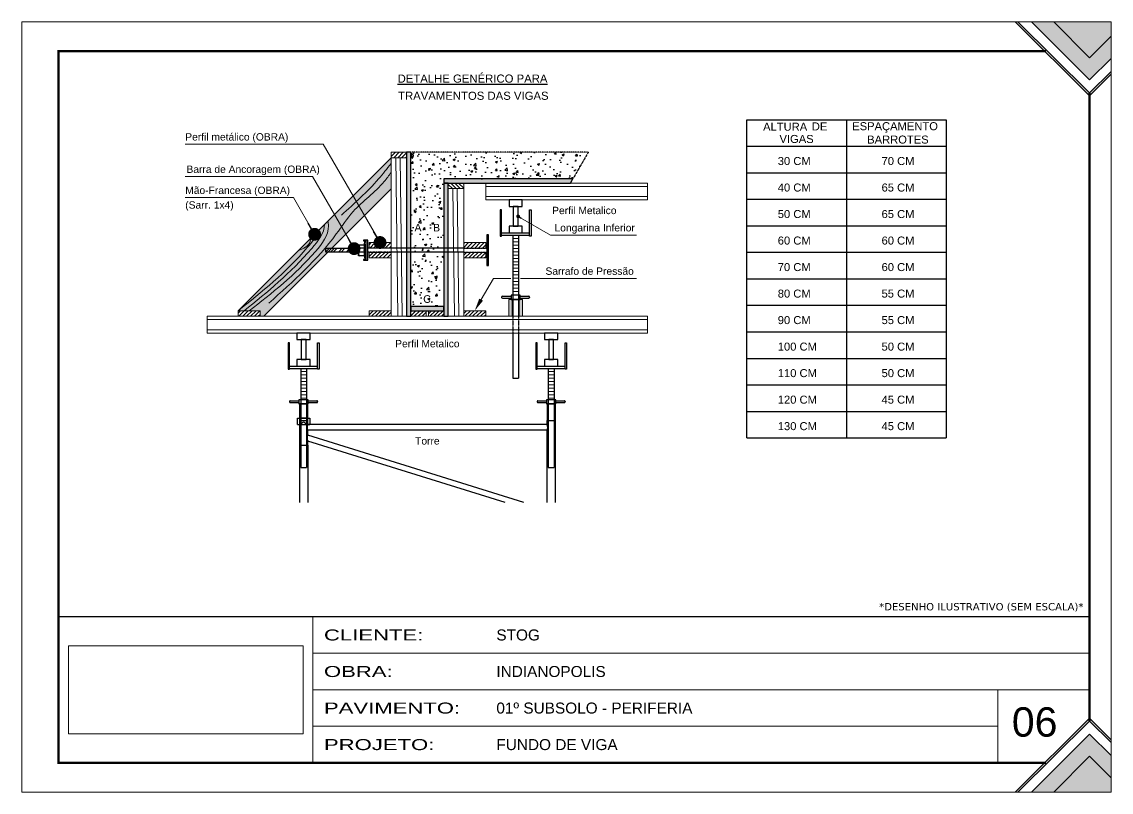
# Model space of a CAD drawing. Extents: x -1206 to 6684, y -2991 to 10691.
# Drawn here: x 1656 to 3141, y -691 to 359 of the extents above; entities that cross this region are included whole.
import ezdxf
from ezdxf.enums import TextEntityAlignment as Align

# ---------------------------------------------------------------- set-up
doc = ezdxf.new("R2010")
doc.units = 0
for name, pattern in [('CONTINUO', [0]), ('DASHED', [0.75, 0.5, -0.25]), ('HIDDEN', [0.375, 0.25, -0.125])]:
    doc.linetypes.add(name, pattern=pattern)
doc.layers.get('0').update_dxf_attribs({"color": 50})
for name, color, linetype in [('BARRA DE ANCORAGEM', 251, 'Continuous'), ('GARFOS', 7, 'Continuous'), ('TEXTO', 3, 'Continuous')]:
    doc.layers.add(name, color=color, linetype=linetype)
for name, color, linetype, lineweight in [('CARIMBO', 255, 'Continuous', 9), ('CONCRETO', 251, 'Continuous', 25), ('Demarcação 1', 251, 'Continuous', 9), ('Escoras', 2, 'Continuous', 25), ('Folhas', 255, 'Continuous', 9), ('Forcador', 251, 'Continuous', 25), ('Hachura', 251, 'Continuous', 9), ('Madeira', 126, 'Continuous', 18), ('Perfil Metálico', 224, 'Continuous', 18)]:
    doc.layers.add(name, color=color, linetype=linetype, lineweight=lineweight)
doc.layers.add('Demarcação 2', color=7, linetype='Continuous', lineweight=9, true_color=0xe0e0e0)
doc.styles.add('ARIAL', font='arial.ttf')
doc.styles.get("Standard").update_dxf_attribs({"font": 'arial.ttf'})
doc.styles.add('stylellllll', font='verdana.ttf', dxfattribs={"height": 2})
doc.styles.add('Tecnologia', font='')
doc.styles.get('Tecnologia').set_extended_font_data('Forgotten Futurist')
doc.dimstyles.new('3x', dxfattribs={"dimtxt": 10, "dimasz": 5, "dimexe": 7, "dimexo": 5, "dimgap": 4, "dimtad": 1, "dimdec": 4, "dimlfac": 0.333333, "dimdsep": 46, "dimtxsty": 'Standard', "dimblk": 'DOT', "dimcen": 0.09, "dimclrd": 1, "dimclre": 1, "dimclrt": 2, "dimadec": 0, "dimazin": 2, "dimtfac": 1, "dimtdec": 4, "dimtmove": 0, "dimatfit": 3, "dimldrblk": 'DOT', "dimfxl": 1, "dimtolj": 1, "dimtzin": 0, "dimlwd": 9, "dimlwe": 9, "dimarcsym": 0})
picture_1 = doc.add_image_def('image1.jpg', size_in_pixel=(1600, 599))
pattern_1 = [(45, (-3121.1846, 5898.066), (-2.6516504, 2.6516504), [])]

# ---------------------------------------------------------------- blocks, each defined once
blk = doc.blocks.new('9999999999')
at = {"transparency": 33554687}
h = blk.add_hatch(color=30, dxfattribs=at)
h.dxf.hatch_style = 1
h.paths.add_polyline_path([(1357.7, 1050), (1354, 1050), (1455.5, 949.3), (1485, 978.7), (1485, 982.3), (1455.5, 953)])
at = {"true_color": 0x000000, "transparency": 33554687}
h = blk.add_hatch(color=18, dxfattribs=at)
h.dxf.hatch_style = 1
h.paths.add_polyline_path([(1406.6, 1050), (1376.2, 1050), (1455.5, 970.8), (1485, 1000.1), (1485, 1030.4), (1455.5, 1001.1)])
at = {"true_color": 0xff7f00, "transparency": 33554687}
h = blk.add_hatch(color=30, dxfattribs=at)
h.dxf.hatch_style = 1
h.paths.add_polyline_path([(1485, 1030.4), (1485, 1050), (1406.6, 1050), (1455.5, 1001.1)])
at = {"transparency": 33554687}
h = blk.add_hatch(color=30, dxfattribs=at)
h.dxf.hatch_style = 1
h.paths.add_polyline_path([(1357.7, 0), (1354, 0), (1455.5, 100.7), (1485, 71.3), (1485, 67.7), (1455.5, 97)])
at = {"true_color": 0x000000, "transparency": 33554687}
h = blk.add_hatch(color=18, dxfattribs=at)
h.dxf.hatch_style = 1
h.paths.add_polyline_path([(1406.6, 0), (1376.2, 0), (1455.5, 79.2), (1485, 49.9), (1485, 19.6), (1455.5, 48.9)])
at = {"true_color": 0xff7f00, "transparency": 33554687}
h = blk.add_hatch(color=30, dxfattribs=at)
h.dxf.hatch_style = 1
h.paths.add_polyline_path([(1485, 19.6), (1485, 0), (1406.6, 0), (1455.5, 48.9)])
at = {"color": 30, "linetype": 'CONTINUO'}
for p, q in [((396.9, 40), (396.9, 239.2)), ((396.9, 189.4), (1455.5, 189.4)), ((396.9, 139.6), (1455.5, 139.6)), ((1330.4, 139.6), (1330.4, 40)), ((396.9, 89.8), (1330.4, 89.8))]:
    blk.add_line(p, q, dxfattribs=at)
at = {"color": 30, "transparency": 33554687}
for points in [[(1485, 978.7), (1455.5, 949.3), (1354, 1050)], [(1485, 982.3), (1455.5, 953), (1357.7, 1050)], [(1376.2, 1050), (1455.5, 970.8), (1485, 1000.1)], [(1406.6, 1050), (1455.5, 1001.1), (1485, 1030.4)], [(1485, 71.3), (1455.5, 100.7), (1354, 0)], [(1485, 67.7), (1455.5, 97), (1357.7, 0)], [(1376.2, 0), (1455.5, 79.2), (1485, 49.9)], [(1406.6, 0), (1455.5, 48.9), (1485, 19.6)]]:
    blk.add_lwpolyline(points, dxfattribs=at)
at = {"color": 30, "linetype": 'CONTINUO', "const_width": 2}
blk.add_lwpolyline([(1455.5, 97), (1455.5, 239.2), (50, 239.2), (50, 40), (1396.2, 40)], dxfattribs=at)
at = {"layer": 'Folhas'}
blk.add_lwpolyline([(0, 0), (1485, 0), (1485, 1050), (0, 1050)], close=True, dxfattribs=at)
at = {"layer": 'Folhas', "color": 30, "const_width": 3}
for points in [[(1396.2, 1010), (50, 1010), (50, 40), (1396.2, 40)], [(1455.5, 97), (1455.5, 953)]]:
    blk.add_lwpolyline(points, dxfattribs=at)
at = {"layer": 'TEXTO', "color": 7, "style": 'Tecnologia', "width": 1.5}
for s, p in [('CLIENTE:', (411.9, 214.3)), ('OBRA:', (411.9, 164.5)), ('PAVIMENTO:', (411.9, 114.7)), ('PROJETO:', (411.9, 64.9))]:
    blk.add_text(s, height=15, dxfattribs=at).set_placement(p, align=Align.MIDDLE_LEFT)
at = {"layer": 'TEXTO', "color": 7, "linetype": 'Continuous', "ltscale": 5, "style": 'ARIAL'}
for s, p in [('STOG', (646.9, 214.3)), ('INDIANOPOLIS', (646.9, 164.5)), ('01º SUBSOLO - PERIFERIA', (646.9, 114.7)), ('FUNDO DE VIGA', (646.9, 64.9))]:
    blk.add_text(s, height=15, dxfattribs=at).set_placement(p, align=Align.MIDDLE_LEFT)
image = blk.add_image(picture_1, insert=(63.5, 79.7), size_in_units=(320, 119.8))
image.dxf.flags = 7
blk = doc.blocks.new('HT20CT')
at = {"layer": 'Forcador'}
for points in [[(-4, 16), (-4, 20), (4, 20), (4, 16)], [(-1.5, 4), (-1.5, 16), (1.5, 16), (1.5, 4)], [(-4, 0), (-4, 4), (4, 4), (4, 0)]]:
    blk.add_lwpolyline(points, close=True, dxfattribs=at)
blk = doc.blocks.new('_Dot')
at = {"color": 0, "linetype": 'ByBlock', "lineweight": -2}
blk.add_line((-0.5, 0), (-1, 0), dxfattribs=at)
at = {"color": 0, "linetype": 'ByBlock', "const_width": 0.5}
blk.add_lwpolyline([(-0.25, 0, 1), (0.25, 0, 1)], format="xyb", close=True, dxfattribs=at)

msp = doc.modelspace()

# ---------------------------------------------------------------- hatches: boundary and pattern name
at = {"layer": 'CONCRETO', "linetype": 'DASHED', "ltscale": 0.3}
h = msp.add_hatch(dxfattribs=at)
h.set_pattern_fill('AR-CONC', color=256, scale=4, style=0)
h.set_pattern_definition([(50, (-46480.18, -7772.275), (28.690407, -2.510085), [3, -33]), (355, (-46480.18, -7772.275), (-5.550053, 30.087685), [2.4, -26.4]), (100.4514, (-46477.788, -7772.484), (23.140375, 27.577582), [2.549608, -28.045684]), (46.1842, (-46480.18, -7764.275), (42.689642, -6.62076), [4.5, -49.5]), (96.6356, (-46476.62, -7764.827), (37.386508, 38.964715), [3.82441, -42.06852]), (351.1842, (-46480.18, -7764.275), (37.386478, 38.964744), [3.6, -39.6]), (21, (-46476.18, -7766.275), (23.876282, -16.104756), [3, -33]), (326, (-46476.18, -7766.275), (9.732613, 29.006002), [2.4, -26.4]), (71.4514, (-46474.19, -7767.617), (33.608905, 12.90122), [2.549608, -28.045684]), (37.5, (-46480.179, -7772.275), (0.4863942, 13.3157542), [0, -26.08, 0, -26.8, 0, -26.5]), (7.5, (-46480.179, -7772.275), (10.5227815, 15.7764685), [0, -15.28, 0, -25.48, 0, -10.1]), (327.5, (-46489.099, -7772.275), (21.3528974, -0.9021949), [0, -10, 0, -31.2, 0, -41.4]), (317.5, (-46493.099, -7772.275), (23.327447, 4.004199), [0, -13, 0, -20.72, 0, -29.4])])
h.paths.add_polyline_path([(2186.837, 180.652), (2186.837, -29.348), (2231.837, -29.348), (2231.837, 144.652), (2407.831, 144.652), (2428.616, 180.652)])
h.paths.add_polyline_path([(2214.415, 70.126), (2229.259, 70.126), (2229.259, 85.678), (2214.415, 85.678)], flags=24)
h.paths.add_polyline_path([(2189.103, 70.126), (2203.991, 70.126), (2203.991, 85.678), (2189.103, 85.678)], flags=24)
h.paths.add_polyline_path([(2200.967, -27.39), (2216.787, -27.39), (2216.787, -11.307), (2200.967, -11.307)], flags=24)
at = {"layer": 'Demarcação 1'}
for points in [[(2186.837, 180.652), (2180.837, 180.652), (2180.837, -42.848), (2186.837, -42.848)], [(2407.831, 144.652), (2231.837, 144.652), (2231.837, 138.652), (2404.367, 138.652)], [(2237.837, 138.652), (2231.837, 138.652), (2231.837, -42.848), (2237.837, -42.848)], [(2231.837, -29.348), (2186.837, -29.348), (2186.837, -35.348), (2231.837, -35.348)]]:
    msp.add_hatch(color=256, dxfattribs=at).paths.add_polyline_path(points)
at = {"layer": 'Demarcação 2'}
msp.add_hatch(color=256, dxfattribs=at).paths.add_polyline_path([(2159.837, 130.725), (2159.837, 173.152), (1951.354, -35.332), (1981.422, -35.332), (1981.422, -42.848), (1986.263, -42.848), (2074.054, 44.942), (2070.381, 44.942), (2070.381, 49.361), (2078.473, 49.361)])
at = {"layer": 'Hachura'}
h = msp.add_hatch(dxfattribs=at)
h.set_pattern_fill('ANSI31', color=256, scale=30, style=0)
h.set_pattern_definition(pattern_1)
h.paths.add_polyline_path([(2159.837, 180.652), (2180.837, 180.652), (2180.837, 173.152), (2159.837, 173.152)])
h = msp.add_hatch(dxfattribs=at)
h.set_pattern_fill('ANSI31', color=256, scale=30, style=0)
h.set_pattern_definition([(135, (9720.7264, 4453.7612), (2.6516504, 2.6516504), [])])
h.paths.add_polyline_path([(2237.837, 138.652), (2258.837, 138.652), (2258.837, 131.152), (2237.837, 131.152)])
h = msp.add_hatch(dxfattribs=at)
h.set_pattern_fill('ANSI32', color=256, scale=20, angle=90, style=0)
h.set_pattern_definition([(45, (10726.908, -8927.178), (5.303301, -5.303301), []), (45, (10726.908, -8923.6424), (5.303301, -5.303301), [])])
h.paths.add_polyline_path([(2070.381, 44.942), (2070.381, 49.361), (2115.381, 49.361), (2115.381, 44.942)])
h = msp.add_hatch(dxfattribs=at)
h.set_pattern_fill('ANSI31', color=256, scale=30, style=0)
h.set_pattern_definition(pattern_1)
h.paths.add_polyline_path([(2159.837, 50.158), (2159.837, 57.675), (2129.769, 57.675), (2129.769, 50.158)])
h = msp.add_hatch(dxfattribs=at)
h.set_pattern_fill('ANSI31', color=256, scale=30, style=0)
h.set_pattern_definition(pattern_1)
h.paths.add_polyline_path([(2288.905, 50.158), (2288.905, 57.675), (2258.837, 57.675), (2258.837, 50.158)])
h = msp.add_hatch(dxfattribs=at)
h.set_pattern_fill('ANSI31', color=256, scale=30, style=0)
h.set_pattern_definition(pattern_1)
h.paths.add_polyline_path([(2129.769, 36.628), (2159.837, 36.628), (2159.837, 44.145), (2129.769, 44.145)])
h = msp.add_hatch(dxfattribs=at)
h.set_pattern_fill('ANSI31', color=256, scale=30, style=0)
h.set_pattern_definition(pattern_1)
h.paths.add_polyline_path([(2258.837, 36.628), (2288.905, 36.628), (2288.905, 44.145), (2258.837, 44.145)])
h = msp.add_hatch(dxfattribs=at)
h.set_pattern_fill('ANSI31', color=256, scale=30, style=0)
h.set_pattern_definition([(45, (-3299.6, 5805.0594), (-2.6516504, 2.6516504), [])])
h.paths.add_polyline_path([(1981.422, -42.848), (1981.422, -35.332), (1951.354, -35.332), (1951.354, -42.848)])
h = msp.add_hatch(dxfattribs=at)
h.set_pattern_fill('ANSI31', color=256, scale=30, style=0)
h.set_pattern_definition(pattern_1)
h.paths.add_polyline_path([(2129.837, -42.848), (2159.837, -42.848), (2159.837, -35.348), (2129.837, -35.348)])
h = msp.add_hatch(dxfattribs=at)
h.set_pattern_fill('ANSI31', color=256, scale=30, style=0)
h.set_pattern_definition(pattern_1)
h.paths.add_polyline_path([(2186.837, -35.348), (2207.837, -35.348), (2207.837, -42.848), (2186.837, -42.848)])
h = msp.add_hatch(dxfattribs=at)
h.set_pattern_fill('ANSI31', color=256, scale=30, style=0)
h.set_pattern_definition(pattern_1)
h.paths.add_polyline_path([(2231.837, -42.848), (2231.837, -35.348), (2210.837, -35.348), (2210.837, -42.848)])
h = msp.add_hatch(dxfattribs=at)
h.set_pattern_fill('ANSI31', color=256, scale=30, style=0)
h.set_pattern_definition(pattern_1)
h.paths.add_polyline_path([(2288.837, -35.348), (2258.837, -35.348), (2258.837, -42.848), (2288.837, -42.848)])
at = {"layer": 'Perfil Metálico'}
for points in [[(2320.197, -42.848), (2324.697, -42.848), (2324.697, -20.048), (2320.197, -20.048)], [(2334.572, -42.848), (2339.072, -42.848), (2339.072, -20.048), (2334.572, -20.048)]]:
    msp.add_hatch(color=256, dxfattribs=at).paths.add_polyline_path(points)

# ---------------------------------------------------------------- linework, layer by layer
for points in [[(2186.837, 180.652), (2180.837, 180.652), (2180.837, -42.848), (2186.837, -42.848)], [(2407.831, 144.652), (2231.837, 144.652), (2231.837, 138.652), (2404.367, 138.652)], [(2237.837, 138.652), (2231.837, 138.652), (2231.837, -42.848), (2237.837, -42.848)], [(2231.837, -29.348), (2186.837, -29.348), (2186.837, -35.348), (2231.837, -35.348)]]:
    msp.add_lwpolyline(points, close=True)
at = {"layer": 'BARRA DE ANCORAGEM'}
for p, q in [((2123.265, 54.663), (2124.429, 59.965)), ((2125.594, 60.849), (2125.594, 33.454)), ((2258.829, 49.815), (2159.837, 49.815)), ((2123.265, 39.64), (2124.429, 34.338)), ((2258.829, 44.488), (2159.837, 44.488))]:
    msp.add_line(p, q, dxfattribs=at)
at = {"layer": 'BARRA DE ANCORAGEM', "linetype": 'HIDDEN'}
for p, q in [((2159.837, 49.815), (2128.269, 49.815)), ((2258.829, 49.815), (2290.405, 49.815)), ((2159.837, 44.488), (2128.269, 44.488)), ((2258.829, 44.488), (2290.405, 44.488))]:
    msp.add_line(p, q, dxfattribs=at)
at = {"layer": 'BARRA DE ANCORAGEM', "flags": 128}
for points in [[(2125.594, 60.849), (2122.035, 60.849), (2122.035, 59.965), (2125.594, 59.965)], [(2128.269, 33.454), (2128.269, 60.849), (2125.594, 60.849), (2125.594, 33.454)], [(2292.804, 26.349), (2292.804, 67.954), (2290.405, 67.954), (2290.405, 26.349)], [(2115.381, 49.361), (2070.381, 49.361), (2070.381, 44.942), (2115.381, 44.942)], [(2125.594, 54.663), (2123.265, 54.663), (2123.265, 39.64), (2125.594, 39.64)], [(2125.594, 34.338), (2122.035, 34.338), (2122.035, 33.454), (2125.594, 33.454)]]:
    msp.add_lwpolyline(points, close=True, dxfattribs=at)
for points in [[(2123.265, 49.803), (2117.148, 49.803, -0.72979603), (2117.148, 54.663, -0.72979603)], [(2123.265, 44.5), (2117.148, 44.5, -0.66666667), (2117.148, 49.803, -0.66666667)]]:
    msp.add_lwpolyline(points, format="xyb", dxfattribs=at)
for points in [[(2123.265, 39.64), (2115.381, 39.64), (2115.381, 54.663), (2123.265, 54.663)], [(2123.265, 46.71), (2125.594, 46.71), (2125.594, 47.593), (2123.265, 47.593), (2123.265, 46.71), (2123.265, 47.593)]]:
    msp.add_lwpolyline(points, dxfattribs=at)
at = {"layer": 'BARRA DE ANCORAGEM'}
msp.add_arc((2117.926, 42.07), 2.552, 107.756361, 252.243639, dxfattribs=at)
at = {"layer": 'CONCRETO', "linetype": 'DASHED', "ltscale": 0.3}
for q in [(2186.837, 180.652), (2407.831, 144.652)]:
    msp.add_line((2428.616, 180.652), q, dxfattribs=at)
at = {"layer": 'Escoras'}
for p, q in [((2335.26, -20.048), (2324.01, -20.048)), ((2034.962, -162.398), (2034.962, -296.493)), ((2046.212, -162.398), (2034.962, -162.398)), ((2046.212, -184.898), (2046.212, -162.398)), ((2383.712, -162.398), (2372.462, -162.398)), ((2372.462, -162.398), (2372.462, -184.898)), ((2383.712, -162.398), (2383.712, -296.493)), ((2032.149, -181.523), (2049.024, -181.523)), ((2032.149, -190.298), (2032.149, -181.523)), ((2032.149, -190.298), (2037.662, -190.298)), ((2034.962, -184.898), (2046.212, -184.898)), ((2044.524, -181.546), (2036.649, -181.546)), ((2044.524, -190.579), (2036.649, -190.579)), ((2043.512, -190.298), (2049.024, -190.298)), ((2046.212, -190.523), (2046.212, -184.898)), ((2372.462, -190.523), (2046.212, -190.523)), ((2049.024, -181.523), (2049.024, -190.298)), ((2372.462, -184.898), (2383.712, -184.898)), ((2372.462, -190.523), (2372.462, -184.898)), ((2372.462, -198.173), (2046.212, -198.173)), ((2046.212, -204.529), (2046.212, -198.173)), ((2340.978, -296.493), (2046.212, -205.014)), ((2372.462, -296.493), (2372.462, -198.173)), ((2034.962, -218.648), (2046.212, -218.648)), ((2315.168, -296.493), (2046.212, -213.023)), ((2046.212, -218.648), (2046.212, -213.023)), ((2046.212, -218.648), (2046.212, -296.493))]:
    msp.add_line(p, q, dxfattribs=at)
for centre, radius, start, end in [((2040.587, -190.298), 2.925, 0, 180), ((2053.782, -194.348), 8.481, 153.192068, 206.807932), ((2364.892, -194.348), 8.481, 333.192068, 26.807932), ((2055.624, -208.776), 10.326, 155.710564, 204.289436)]:
    msp.add_arc(centre, radius, start, end, dxfattribs=at)
at = {"layer": 'Forcador', "linetype": 'Continuous'}
for p, q in [((2310.51, 70.852), (2348.76, 70.852)), ((2310.51, 67.702), (2348.76, 67.702)), ((2325.697, 67.702), (2325.697, -42.848)), ((2333.572, 67.702), (2333.572, -42.848)), ((2310.51, -16.673), (2310.51, -17.123)), ((2311.522, -15.661), (2323.335, -15.661)), ((2311.522, -18.136), (2323.335, -18.136)), ((2335.935, -15.661), (2347.747, -15.661)), ((2335.935, -18.136), (2347.747, -18.136)), ((2348.76, -16.673), (2348.76, -17.123)), ((2325.697, -65.648), (2325.697, -127.298)), ((2333.572, -65.648), (2333.572, -127.298)), ((2021.462, -110.648), (2059.712, -110.648)), ((2021.462, -113.798), (2059.712, -113.798)), ((2036.649, -113.798), (2036.649, -248.798)), ((2044.524, -113.798), (2044.524, -248.798)), ((2358.962, -110.648), (2397.212, -110.648)), ((2358.962, -113.798), (2397.212, -113.798)), ((2374.149, -113.798), (2374.149, -248.798)), ((2382.024, -113.798), (2382.024, -248.798)), ((2325.697, -127.298), (2333.572, -127.298)), ((2021.462, -159.023), (2021.462, -159.473)), ((2022.474, -158.011), (2034.287, -158.011)), ((2022.474, -160.486), (2034.287, -160.486)), ((2046.887, -158.011), (2058.699, -158.011)), ((2046.887, -160.486), (2058.699, -160.486)), ((2059.712, -159.023), (2059.712, -159.473)), ((2358.962, -159.023), (2358.962, -159.473)), ((2359.974, -158.011), (2371.787, -158.011)), ((2359.974, -160.486), (2371.787, -160.486)), ((2384.387, -158.011), (2396.199, -158.011)), ((2384.387, -160.486), (2396.199, -160.486)), ((2397.212, -159.023), (2397.212, -159.473)), ((2036.649, -248.798), (2044.524, -248.798)), ((2374.149, -248.798), (2382.024, -248.798))]:
    msp.add_line(p, q, dxfattribs=at)
at = {"layer": 'Forcador', "linetype": 'HIDDEN'}
for p, q in [((2325.697, -42.848), (2325.697, -65.648)), ((2333.572, -42.848), (2333.572, -65.648))]:
    msp.add_line(p, q, dxfattribs=at)
at = {"layer": 'Forcador', "linetype": 'Continuous'}
for points in [[(2308.597, 102.352), (2308.597, 66.352), (2310.51, 66.352), (2310.51, 102.352)], [(2350.672, 102.352), (2350.672, 66.352), (2348.76, 66.352), (2348.76, 102.352)], [(2323.335, -14.198), (2323.335, -20.048), (2335.935, -20.048), (2335.935, -14.198)], [(2019.549, -79.148), (2019.549, -115.148), (2021.462, -115.148), (2021.462, -79.148)], [(2061.624, -79.148), (2061.624, -115.148), (2059.712, -115.148), (2059.712, -79.148)], [(2357.049, -79.148), (2357.049, -115.148), (2358.962, -115.148), (2358.962, -79.148)], [(2399.124, -79.148), (2399.124, -115.148), (2397.212, -115.148), (2397.212, -79.148)], [(2034.287, -156.548), (2034.287, -162.398), (2046.887, -162.398), (2046.887, -156.548)], [(2371.787, -156.548), (2371.787, -162.398), (2384.387, -162.398), (2384.387, -156.548)]]:
    msp.add_lwpolyline(points, close=True, dxfattribs=at)
for centre, start, end in [((2311.522, -16.673), 90, 180), ((2311.522, -17.123), 180, 270), ((2347.747, -16.673), 0, 90), ((2347.747, -17.123), 270, 0), ((2022.474, -159.023), 90, 180), ((2022.474, -159.473), 180, 270), ((2058.699, -159.023), 0, 90), ((2058.699, -159.473), 270, 0), ((2359.974, -159.023), 90, 180), ((2359.974, -159.473), 180, 270), ((2396.199, -159.023), 0, 90), ((2396.199, -159.473), 270, 0)]:
    msp.add_arc(centre, 1.012, start, end, dxfattribs=at)
at = {"layer": 'GARFOS', "color": 2, "ltscale": 1.5}
for p, q in [((2644.758, -208.594), (2644.758, 225.038)), ((2644.758, 225.038), (2916.3, 225.038)), ((2780.529, 225.038), (2780.529, -208.594)), ((2916.3, 225.038), (2916.3, -208.594)), ((2644.758, 188.902), (2916.3, 188.902)), ((2644.758, 152.766), (2916.3, 152.766)), ((2644.758, 116.63), (2916.3, 116.63)), ((2644.758, 80.494), (2916.3, 80.494)), ((2644.758, 44.358), (2916.3, 44.358)), ((2644.758, 8.222), (2916.3, 8.222)), ((2644.758, -27.914), (2916.3, -27.914)), ((2644.758, -64.05), (2916.3, -64.05)), ((2644.758, -100.186), (2916.3, -100.186)), ((2644.758, -136.322), (2916.3, -136.322)), ((2644.758, -172.458), (2916.3, -172.458)), ((2644.758, -208.594), (2916.3, -208.594))]:
    msp.add_line(p, q, dxfattribs=at)
at = {"layer": 'Hachura'}
for p, q in [((2168.862, -42.848), (2166.16, 173.152)), ((2174.862, -42.848), (2172.16, 173.152)), ((2246.337, -42.848), (2244.16, 131.152)), ((2252.337, -42.848), (2250.16, 131.152)), ((2333.572, 63.185), (2325.697, 63.185)), ((2333.572, 58.669), (2325.697, 58.669)), ((2333.572, 54.152), (2325.697, 54.152)), ((2333.572, 49.636), (2325.697, 49.636)), ((2333.572, 45.119), (2325.697, 45.119)), ((2333.572, 40.603), (2325.697, 40.603)), ((2333.572, 36.086), (2325.697, 36.086)), ((2333.572, 31.57), (2325.697, 31.57)), ((2333.572, 27.053), (2325.697, 27.053)), ((2333.572, 22.537), (2325.697, 22.537)), ((2333.572, 18.02), (2325.697, 18.02)), ((2333.572, 13.504), (2325.697, 13.504)), ((2333.572, 8.987), (2325.697, 8.987)), ((2333.572, 4.471), (2325.697, 4.471)), ((2333.572, -0.046), (2325.697, -0.046)), ((2333.572, -4.562), (2325.697, -4.562)), ((2333.572, -9.079), (2325.697, -9.079)), ((2044.524, -118.315), (2036.649, -118.315)), ((2382.024, -118.315), (2374.149, -118.315)), ((2044.524, -122.831), (2036.649, -122.831)), ((2044.524, -127.348), (2036.649, -127.348)), ((2044.524, -131.864), (2036.649, -131.864)), ((2382.024, -122.831), (2374.149, -122.831)), ((2382.024, -127.348), (2374.149, -127.348)), ((2382.024, -131.864), (2374.149, -131.864)), ((2044.524, -136.381), (2036.649, -136.381)), ((2044.524, -140.897), (2036.649, -140.897)), ((2044.524, -145.414), (2036.649, -145.414)), ((2382.024, -136.381), (2374.149, -136.381)), ((2382.024, -140.897), (2374.149, -140.897)), ((2382.024, -145.414), (2374.149, -145.414)), ((2044.524, -149.93), (2036.649, -149.93)), ((2044.524, -154.447), (2036.649, -154.447)), ((2382.024, -149.93), (2374.149, -149.93)), ((2382.024, -154.447), (2374.149, -154.447))]:
    msp.add_line(p, q, dxfattribs=at)
at = {"layer": 'Hachura', "color": 1}
for p, q in [((2282.587, -20.193), (2299.245, 8.66)), ((2299.245, 8.66), (2323.197, 8.66)), ((2336.072, 8.66), (2494.182, 8.66))]:
    msp.add_line(p, q, dxfattribs=at)
at = {"layer": 'Hachura'}
for points in [[(2159.837, 165.355), (2142.789, 144.39), (2092.213, 95.132)], [(1993.318, -24.841), (2085.211, 69.287), (2108.163, 99.768), (2150.534, 140.814), (2159.837, 153.269)], [(1966.388, -35.332), (2056.884, 45.576), (2074.544, 80.405), (2073.799, 87.113)], [(2033.097, 46.412), (2049.437, 59.06), (2050.209, 63.524)]]:
    msp.add_spline(points, degree=3, dxfattribs=at)
for points, knots in [([(1951.354, -35.332), (1983.585, -9.598), (2022.807, 21.715), (2058.503, 66.292), (2061.522, 74.837)], [0, 0, 0, 0, 127.741989, 155.44424595, 155.44424595, 155.44424595, 155.44424595]), ([(1959.7, -35.332), (1991.053, -9.853), (2031.71, 23.184), (2068.791, 70.563), (2069.282, 82.597)], [0, 0, 0, 0, 125.18258116, 162.3251979, 162.3251979, 162.3251979, 162.3251979])]:
    msp.add_open_spline(points, degree=3, knots=knots, dxfattribs=at)
at = {"layer": 'Hachura', "color": 1}
msp.add_solid([(2285.113, -21.651), (2273.837, -35.348), (2280.061, -18.735)], dxfattribs=at)
at = {"layer": 'Madeira'}
for p, q in [((2159.837, 173.152), (1951.354, -35.332)), ((2159.837, 173.152), (2159.837, -35.348)), ((2159.837, 130.725), (1986.263, -42.848)), ((2258.837, -35.348), (2258.837, 131.152))]:
    msp.add_line(p, q, dxfattribs=at)
for points in [[(2159.837, 173.152), (2180.837, 173.152), (2180.837, 180.652), (2159.837, 180.652)], [(2258.837, 131.152), (2237.837, 131.152), (2237.837, 138.652), (2258.837, 138.652)], [(2129.769, 57.675), (2159.837, 57.675), (2159.837, 50.158), (2129.769, 50.158)], [(2258.837, 57.675), (2288.905, 57.675), (2288.905, 50.158), (2258.837, 50.158)], [(2129.769, 36.628), (2159.837, 36.628), (2159.837, 44.145), (2129.769, 44.145)], [(2258.837, 36.628), (2288.905, 36.628), (2288.905, 44.145), (2258.837, 44.145)], [(1951.354, -35.332), (1981.422, -35.332), (1981.422, -42.848), (1951.354, -42.848)], [(2129.837, -42.848), (2159.837, -42.848), (2159.837, -35.348), (2129.837, -35.348)], [(2207.837, -42.848), (2186.837, -42.848), (2186.837, -35.348), (2207.837, -35.348)], [(2210.837, -42.848), (2231.837, -42.848), (2231.837, -35.348), (2210.837, -35.348)], [(2288.837, -42.848), (2258.837, -42.848), (2258.837, -35.348), (2288.837, -35.348)]]:
    msp.add_lwpolyline(points, close=True, dxfattribs=at)
at = {"layer": 'Perfil Metálico'}
for p, q in [((2288.837, 134.152), (2509.337, 134.152)), ((2288.837, 120.352), (2509.337, 120.352)), ((1909.337, -47.348), (2509.337, -47.348)), ((1909.337, -61.148), (2509.337, -61.148))]:
    msp.add_line(p, q, dxfattribs=at)
for points in [[(2288.837, 115.852), (2509.337, 115.852), (2509.337, 138.652), (2288.837, 138.652)], [(2324.697, -42.848), (2320.197, -42.848), (2320.197, -20.048), (2324.697, -20.048)], [(2334.572, -42.848), (2339.072, -42.848), (2339.072, -20.048), (2334.572, -20.048)], [(1909.337, -65.648), (2509.337, -65.648), (2509.337, -42.848), (1909.337, -42.848)]]:
    msp.add_lwpolyline(points, close=True, dxfattribs=at)

# ---------------------------------------------------------------- block references
at = {"layer": 'Folhas'}
msp.add_blockref('9999999999', (1656.471, -691.496), dxfattribs=at)
at = {"layer": 'Forcador', "linetype": 'Continuous', "xscale": -2.25, "yscale": 2.25, "zscale": 2.25}
for p in [(2329.635, 70.852), (2378.087, -110.648)]:
    msp.add_blockref('HT20CT', p, dxfattribs=at)
at = {"layer": 'Forcador', "xscale": -2.25, "yscale": 2.25, "zscale": 2.25}
msp.add_blockref('HT20CT', (2040.587, -110.648), dxfattribs=at)

# ---------------------------------------------------------------- texts
at = {"color": 0, "linetype": 'Continuous', "ltscale": 5, "style": 'ARIAL'}
for s, p in [('%%UDETALHE GENÉRICO PARA', (2270.884, 275.551)), ('TRAVAMENTOS DAS VIGAS', (2271.955, 252.159))]:
    msp.add_text(s, height=11.0592, dxfattribs=at).set_placement(p, align=Align.CENTER)
at = {"layer": 'CARIMBO', "style": 'ARIAL'}
for s, p in [('Perfil metálico (OBRA)', (1879.301, 196.664)), ('Barra de Ancoragem (OBRA)', (1880.979, 152.547)), ('Mão-Francesa (OBRA)', (1879.301, 123.88)), ('Longarina Inferior', (2382.628, 72.772)), ('Sarrafo de Pressão', (2370.35, 13.66))]:
    msp.add_text(s, height=10, dxfattribs=at).set_placement(p)
msp.add_text('(Sarr. 1x4)', height=10, dxfattribs=at).set_placement((1879.301, 113.88), align=Align.TOP_LEFT)
for s, p in [('Perfil Metalico', (2423.277, 101.356)), ('Perfil Metalico', (2209.337, -80.144)), ('Torre', (2209.337, -212.669))]:
    msp.add_text(s, height=10, dxfattribs=at).set_placement(p, align=Align.MIDDLE_CENTER)
at = {"layer": 'CARIMBO', "color": 0, "linetype": 'Continuous', "style": 'ARIAL'}
for s, p in [('A', (2196.547, 77.902)), ('B', (2221.837, 77.902)), ('C', (2208.877, -19.348))]:
    msp.add_text(s, height=10.368, dxfattribs=at).set_placement(p, align=Align.MIDDLE_CENTER)
at = {"layer": 'CARIMBO', "style": 'stylellllll'}
msp.add_text('*DESENHO ILUSTRATIVO (SEM ESCALA)*', height=10, dxfattribs=at).set_placement((3103.572, -443.677), align=Align.RIGHT)
at = {"layer": 'Folhas', "style": 'ARIAL'}
msp.add_text('06', height=40, dxfattribs=at).set_placement((3037.102, -595.755), align=Align.MIDDLE)
at = {"layer": 'GARFOS', "color": 2, "ltscale": 1.5}
for s, height, p in [('ALTURA   ', 10.9102, (2666.956, 210.071)), ('DE', 10.9102, (2733.347, 210.456)), ('ESPAÇAMENTO', 10.91016, (2788.404, 210.766)), ('VIGAS', 10.9102, (2689.313, 193.376)), ('BARROTES', 10.9102, (2808.812, 192.533)), ('30 CM', 10.9102, (2686.954, 163.303)), ('70 CM', 10.9102, (2828.428, 163.303)), ('40 CM', 10.9102, (2686.954, 127.167)), ('65 CM', 10.9102, (2828.428, 127.167)), ('50 CM', 10.9102, (2686.954, 91.03)), ('65 CM', 10.9102, (2828.428, 91.03)), ('60 CM', 10.9102, (2686.954, 54.894)), ('60 CM', 10.9102, (2828.428, 54.894)), ('70 CM', 10.9102, (2686.954, 18.758)), ('60 CM', 10.9102, (2828.428, 18.758)), ('80 CM', 10.9102, (2686.954, -17.378)), ('55 CM', 10.9102, (2828.428, -17.378)), ('90 CM', 10.9102, (2686.954, -53.514)), ('55 CM', 10.9102, (2828.428, -53.514)), ('100 CM', 10.9102, (2686.954, -89.65)), ('50 CM', 10.9102, (2828.428, -89.65)), ('110 CM', 10.9102, (2686.954, -125.786)), ('50 CM', 10.9102, (2828.428, -125.786)), ('120 CM', 10.9102, (2686.954, -161.922)), ('45 CM', 10.9102, (2828.428, -161.922)), ('130 CM', 10.9102, (2686.954, -198.058)), ('45 CM', 10.9102, (2828.428, -198.058))]:
    msp.add_text(s, height=height, dxfattribs=at).set_placement(p)

# ---------------------------------------------------------------- leaders
msp.add_leader([(2333.01, 93.352), (2377.315, 67.772), (2494.182, 67.772)], dimstyle='3x', override={"dimgap": 4, "dimtad": 0})
at = {"layer": 'Hachura'}
for points, override in [([(2144.803, 57.675), (2067.445, 191.664), (1879.301, 191.664)], {"dimasz": 17.5, "dimtad": 0}), ([(2109.45, 49.361), (2052.763, 147.547), (1879.301, 147.547)], {"dimasz": 17.5, "dimtad": 0}), ([(2055.595, 68.91), (2026.745, 118.88), (1879.301, 118.88)], {"dimasz": 17.5, "dimgap": 4, "dimtad": 0})]:
    msp.add_leader(points, dimstyle='3x', override=override, dxfattribs=at)

doc.saveas('drawing.dxf')
